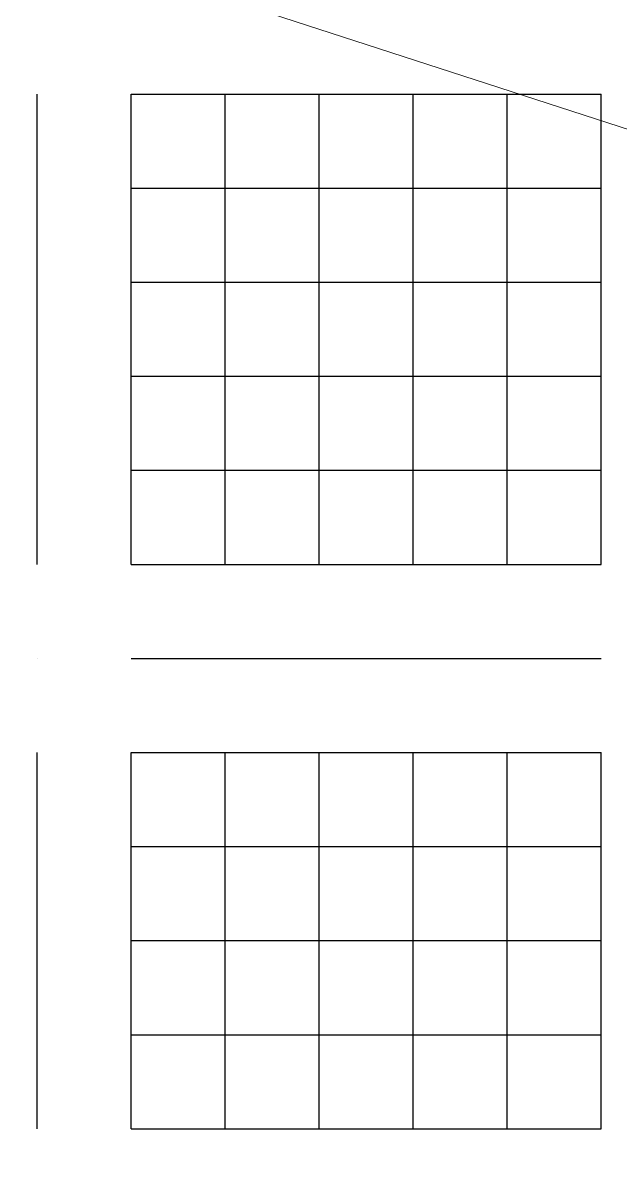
# Model space of a CAD drawing. Header units: millimetres. Extents: x 6 to 745025, y -1528 to 119936.
# Drawn here: x 184.158 to 184.427, y 109.807 to 110.324 of the extents above; entities that cross this region are included whole.
import ezdxf

# ---------------------------------------------------------------- set-up
doc = ezdxf.new("R2010")
doc.units = ezdxf.units.MM
doc.header["$MEASUREMENT"] = 0
doc.layers.get('0').update_dxf_attribs({"linetype": 'CONTINUOUS'})

msp = doc.modelspace()

# ---------------------------------------------------------------- linework, layer by layer
at = {"color": 0, "linetype": 'Continuous', "lineweight": 25, "true_color": 0x000005}
for p, q in [((184.16411, 110.29244), (184.16411, 110.29244)), ((184.16411, 110.29244), (184.16411, 110.29244)), ((184.16411, 110.29244), (184.16411, 110.29244)), ((184.16411, 110.29244), (184.16411, 110.29244)), ((184.16411, 110.29244), (184.16411, 110.29244)), ((184.16411, 110.29244), (184.16411, 110.29244)), ((184.16411, 110.29244), (184.16411, 110.29244)), ((184.16411, 110.25011), (184.16411, 110.25011)), ((184.16411, 110.25011), (184.16411, 110.25011)), ((184.16411, 110.25011), (184.16411, 110.25011)), ((184.16411, 110.25011), (184.16411, 110.25011)), ((184.16411, 110.25011), (184.16411, 110.25011)), ((184.16411, 110.25011), (184.16411, 110.25011)), ((184.16411, 110.25011), (184.16411, 110.25011)), ((184.16411, 110.20778), (184.16411, 110.20778)), ((184.16411, 110.20778), (184.16411, 110.20778)), ((184.16411, 110.20778), (184.16411, 110.20778)), ((184.16411, 110.20778), (184.16411, 110.20778)), ((184.16411, 110.20778), (184.16411, 110.20778)), ((184.16411, 110.20778), (184.16411, 110.20778)), ((184.16411, 110.20778), (184.16411, 110.20778)), ((184.16411, 110.16544), (184.16411, 110.16544)), ((184.16411, 110.16544), (184.16411, 110.16544)), ((184.16411, 110.16544), (184.16411, 110.16544)), ((184.16411, 110.16544), (184.16411, 110.16544)), ((184.16411, 110.16544), (184.16411, 110.16544)), ((184.16411, 110.16544), (184.16411, 110.16544)), ((184.16411, 110.16544), (184.16411, 110.16544)), ((184.16411, 110.12311), (184.16411, 110.12311)), ((184.16411, 110.12311), (184.16411, 110.12311)), ((184.16411, 110.12311), (184.16411, 110.12311)), ((184.16411, 110.12311), (184.16411, 110.12311)), ((184.16411, 110.12311), (184.16411, 110.12311)), ((184.16411, 110.12311), (184.16411, 110.12311)), ((184.16411, 110.12311), (184.16411, 110.12311)), ((184.16411, 110.08078), (184.16411, 110.08078)), ((184.16411, 110.08078), (184.16411, 110.08078)), ((184.16411, 110.08078), (184.16411, 110.08078)), ((184.16411, 110.08078), (184.16411, 110.08078)), ((184.16411, 110.08078), (184.16411, 110.08078)), ((184.16411, 110.08078), (184.16411, 110.08078)), ((184.16411, 110.08078), (184.16411, 110.08078)), ((184.16411, 110.08078), (184.16411, 110.08078)), ((184.16411, 110.03844), (184.16411, 110.03844)), ((184.16411, 110.03844), (184.16411, 110.03844)), ((184.16411, 110.03844), (184.16411, 110.03844)), ((184.16411, 110.03844), (184.16411, 110.03844)), ((184.16411, 110.03844), (184.16411, 110.03844)), ((184.16411, 110.03844), (184.16411, 110.03844)), ((184.16411, 110.03844), (184.16411, 110.03844)), ((184.16411, 110.03844), (184.16411, 110.03844)), ((184.16411, 110.03844), (184.16411, 110.03844)), ((184.16411, 110.03844), (184.16411, 110.03844)), ((184.16411, 110.03844), (184.16411, 110.03844)), ((184.16411, 110.03844), (184.16411, 110.03844)), ((184.16411, 110.03844), (184.16411, 110.03844)), ((184.16411, 110.03844), (184.16411, 110.03844)), ((184.20644, 110.03844), (184.20644, 110.03844)), ((184.20644, 110.03844), (184.20644, 110.03844)), ((184.20644, 110.03844), (184.20644, 110.03844)), ((184.20644, 110.03844), (184.20644, 110.03844)), ((184.20644, 110.03844), (184.20644, 110.03844)), ((184.20644, 110.03844), (184.20644, 110.03844)), ((184.20644, 110.03844), (184.20644, 110.03844)), ((184.20644, 110.03844), (184.20644, 110.03844)), ((184.24877, 110.03844), (184.24877, 110.03844)), ((184.24877, 110.03844), (184.24877, 110.03844)), ((184.24877, 110.03844), (184.24877, 110.03844)), ((184.24877, 110.03844), (184.24877, 110.03844)), ((184.24877, 110.03844), (184.24877, 110.03844)), ((184.24877, 110.03844), (184.24877, 110.03844)), ((184.24877, 110.03844), (184.24877, 110.03844)), ((184.29111, 110.03844), (184.29111, 110.03844)), ((184.29111, 110.03844), (184.29111, 110.03844)), ((184.29111, 110.03844), (184.29111, 110.03844)), ((184.29111, 110.03844), (184.29111, 110.03844)), ((184.29111, 110.03844), (184.29111, 110.03844)), ((184.29111, 110.03844), (184.29111, 110.03844)), ((184.29111, 110.03844), (184.29111, 110.03844)), ((184.33344, 110.03844), (184.33344, 110.03844)), ((184.33344, 110.03844), (184.33344, 110.03844)), ((184.33344, 110.03844), (184.33344, 110.03844)), ((184.33344, 110.03844), (184.33344, 110.03844)), ((184.33344, 110.03844), (184.33344, 110.03844)), ((184.33344, 110.03844), (184.33344, 110.03844)), ((184.33344, 110.03844), (184.33344, 110.03844)), ((184.37577, 110.03844), (184.37577, 110.03844)), ((184.37577, 110.03844), (184.37577, 110.03844)), ((184.37577, 110.03844), (184.37577, 110.03844)), ((184.37577, 110.03844), (184.37577, 110.03844)), ((184.37577, 110.03844), (184.37577, 110.03844)), ((184.37577, 110.03844), (184.37577, 110.03844)), ((184.37577, 110.03844), (184.37577, 110.03844)), ((184.41811, 110.03844), (184.41811, 110.03844)), ((184.41811, 110.03844), (184.41811, 110.03844)), ((184.41811, 110.03844), (184.41811, 110.03844)), ((184.41811, 110.03844), (184.41811, 110.03844)), ((184.41811, 110.03844), (184.41811, 110.03844)), ((184.41811, 110.03844), (184.41811, 110.03844)), ((184.41811, 110.03844), (184.41811, 110.03844)), ((184.16411, 109.99611), (184.16411, 109.99611)), ((184.16411, 109.99611), (184.16411, 109.99611)), ((184.16411, 109.99611), (184.16411, 109.99611)), ((184.16411, 109.99611), (184.16411, 109.99611)), ((184.16411, 109.99611), (184.16411, 109.99611)), ((184.16411, 109.99611), (184.16411, 109.99611)), ((184.16411, 109.99611), (184.16411, 109.99611)), ((184.16411, 109.95378), (184.16411, 109.95378)), ((184.16411, 109.95378), (184.16411, 109.95378)), ((184.16411, 109.95378), (184.16411, 109.95378)), ((184.16411, 109.95378), (184.16411, 109.95378)), ((184.16411, 109.95378), (184.16411, 109.95378)), ((184.16411, 109.95378), (184.16411, 109.95378)), ((184.16411, 109.95378), (184.16411, 109.95378)), ((184.16411, 109.91144), (184.16411, 109.91144)), ((184.16411, 109.91144), (184.16411, 109.91144)), ((184.16411, 109.91144), (184.16411, 109.91144)), ((184.16411, 109.91144), (184.16411, 109.91144)), ((184.16411, 109.91144), (184.16411, 109.91144)), ((184.16411, 109.91144), (184.16411, 109.91144)), ((184.16411, 109.91144), (184.16411, 109.91144)), ((184.16411, 109.86911), (184.16411, 109.86911)), ((184.16411, 109.86911), (184.16411, 109.86911)), ((184.16411, 109.86911), (184.16411, 109.86911)), ((184.16411, 109.86911), (184.16411, 109.86911)), ((184.16411, 109.86911), (184.16411, 109.86911)), ((184.16411, 109.86911), (184.16411, 109.86911)), ((184.16411, 109.86911), (184.16411, 109.86911)), ((184.16411, 109.82678), (184.16411, 109.82678)), ((184.16411, 109.82678), (184.16411, 109.82678)), ((184.16411, 109.82678), (184.16411, 109.82678)), ((184.16411, 109.82678), (184.16411, 109.82678)), ((184.16411, 109.82678), (184.16411, 109.82678)), ((184.16411, 109.82678), (184.16411, 109.82678)), ((184.16411, 109.82678), (184.16411, 109.82678)), ((184.16411, 109.82678), (184.16411, 109.82678))]:
    msp.add_line(p, q, dxfattribs=at)
at = {"color": 0, "linetype": 'Continuous', "lineweight": 18, "true_color": 0x000003}
msp.add_lwpolyline([(182.68244, 108.89544), (185.68811, 109.86911), (182.68244, 110.84278)], dxfattribs=at)
at = {"color": 0, "linetype": 'Continuous', "lineweight": 25, "true_color": 0x000005}
for points in [[(184.16411, 110.08078), (184.16411, 110.12311), (184.16411, 110.16544), (184.16411, 110.20778), (184.16411, 110.25011), (184.16411, 110.29244)], [(184.16411, 110.08078), (184.16411, 110.12311), (184.16411, 110.16544), (184.16411, 110.20778), (184.16411, 110.25011), (184.16411, 110.29244)], [(184.16411, 110.08078), (184.16411, 110.12311), (184.16411, 110.16544), (184.16411, 110.20778), (184.16411, 110.25011), (184.16411, 110.29244)], [(184.16411, 110.08078), (184.16411, 110.12311), (184.16411, 110.16544), (184.16411, 110.20778), (184.16411, 110.25011), (184.16411, 110.29244)], [(184.16411, 110.08078), (184.16411, 110.12311), (184.16411, 110.16544), (184.16411, 110.20778), (184.16411, 110.25011), (184.16411, 110.29244)], [(184.16411, 110.08078), (184.16411, 110.12311), (184.16411, 110.16544), (184.16411, 110.20778), (184.16411, 110.25011), (184.16411, 110.29244)], [(184.16411, 110.08078), (184.16411, 110.12311), (184.16411, 110.16544), (184.16411, 110.20778), (184.16411, 110.25011), (184.16411, 110.29244)], [(184.20644, 110.29244), (184.24877, 110.29244), (184.29111, 110.29244), (184.33344, 110.29244), (184.37577, 110.29244)], [(184.20644, 110.29244), (184.24877, 110.29244), (184.29111, 110.29244), (184.33344, 110.29244), (184.37577, 110.29244)], [(184.20644, 110.29244), (184.24877, 110.29244), (184.29111, 110.29244), (184.33344, 110.29244), (184.37577, 110.29244), (184.41811, 110.29244)], [(184.20644, 110.29244), (184.24877, 110.29244), (184.29111, 110.29244), (184.33344, 110.29244), (184.37577, 110.29244), (184.41811, 110.29244)], [(184.20644, 110.29244), (184.24877, 110.29244), (184.29111, 110.29244), (184.33344, 110.29244), (184.37577, 110.29244), (184.41811, 110.29244)], [(184.20644, 110.29244), (184.24877, 110.29244), (184.29111, 110.29244), (184.33344, 110.29244), (184.37577, 110.29244), (184.41811, 110.29244)], [(184.20644, 110.29244), (184.24877, 110.29244), (184.29111, 110.29244), (184.33344, 110.29244), (184.37577, 110.29244), (184.41811, 110.29244)], [(184.20644, 110.08078), (184.20644, 110.12311), (184.20644, 110.16544), (184.20644, 110.20778), (184.20644, 110.25011), (184.20644, 110.29244)], [(184.20644, 110.08078), (184.20644, 110.12311), (184.20644, 110.16544), (184.20644, 110.20778), (184.20644, 110.25011), (184.20644, 110.29244)], [(184.20644, 110.08078), (184.20644, 110.12311), (184.20644, 110.16544), (184.20644, 110.20778), (184.20644, 110.25011), (184.20644, 110.29244)], [(184.20644, 110.08078), (184.20644, 110.12311), (184.20644, 110.16544), (184.20644, 110.20778), (184.20644, 110.25011), (184.20644, 110.29244)], [(184.20644, 110.08078), (184.20644, 110.12311), (184.20644, 110.16544), (184.20644, 110.20778), (184.20644, 110.25011), (184.20644, 110.29244)], [(184.20644, 110.08078), (184.20644, 110.12311), (184.20644, 110.16544), (184.20644, 110.20778), (184.20644, 110.25011), (184.20644, 110.29244)], [(184.20644, 110.08078), (184.20644, 110.12311), (184.20644, 110.16544), (184.20644, 110.20778), (184.20644, 110.25011), (184.20644, 110.29244)], [(184.20644, 110.08078), (184.20644, 110.12311), (184.20644, 110.16544), (184.20644, 110.20778), (184.20644, 110.25011), (184.20644, 110.29244)], [(184.24877, 110.08078), (184.24877, 110.12311), (184.24877, 110.16544), (184.24877, 110.20778), (184.24877, 110.25011), (184.24877, 110.29244)], [(184.24877, 110.08078), (184.24877, 110.12311), (184.24877, 110.16544), (184.24877, 110.20778), (184.24877, 110.25011), (184.24877, 110.29244)], [(184.24877, 110.08078), (184.24877, 110.12311), (184.24877, 110.16544), (184.24877, 110.20778), (184.24877, 110.25011), (184.24877, 110.29244)], [(184.24877, 110.08078), (184.24877, 110.12311), (184.24877, 110.16544), (184.24877, 110.20778), (184.24877, 110.25011), (184.24877, 110.29244)], [(184.24877, 110.08078), (184.24877, 110.12311), (184.24877, 110.16544), (184.24877, 110.20778), (184.24877, 110.25011), (184.24877, 110.29244)], [(184.24877, 110.08078), (184.24877, 110.12311), (184.24877, 110.16544), (184.24877, 110.20778), (184.24877, 110.25011), (184.24877, 110.29244)], [(184.24877, 110.08078), (184.24877, 110.12311), (184.24877, 110.16544), (184.24877, 110.20778), (184.24877, 110.25011), (184.24877, 110.29244)], [(184.29111, 110.08078), (184.29111, 110.12311), (184.29111, 110.16544), (184.29111, 110.20778), (184.29111, 110.25011), (184.29111, 110.29244)], [(184.29111, 110.08078), (184.29111, 110.12311), (184.29111, 110.16544), (184.29111, 110.20778), (184.29111, 110.25011), (184.29111, 110.29244)], [(184.29111, 110.08078), (184.29111, 110.12311), (184.29111, 110.16544), (184.29111, 110.20778), (184.29111, 110.25011), (184.29111, 110.29244)], [(184.29111, 110.08078), (184.29111, 110.12311), (184.29111, 110.16544), (184.29111, 110.20778), (184.29111, 110.25011), (184.29111, 110.29244)], [(184.29111, 110.08078), (184.29111, 110.12311), (184.29111, 110.16544), (184.29111, 110.20778), (184.29111, 110.25011), (184.29111, 110.29244)], [(184.29111, 110.08078), (184.29111, 110.12311), (184.29111, 110.16544), (184.29111, 110.20778), (184.29111, 110.25011), (184.29111, 110.29244)], [(184.29111, 110.08078), (184.29111, 110.12311), (184.29111, 110.16544), (184.29111, 110.20778), (184.29111, 110.25011), (184.29111, 110.29244)], [(184.33344, 110.08078), (184.33344, 110.12311), (184.33344, 110.16544), (184.33344, 110.20778), (184.33344, 110.25011), (184.33344, 110.29244)], [(184.33344, 110.08078), (184.33344, 110.12311), (184.33344, 110.16544), (184.33344, 110.20778), (184.33344, 110.25011), (184.33344, 110.29244)], [(184.33344, 110.08078), (184.33344, 110.12311), (184.33344, 110.16544), (184.33344, 110.20778), (184.33344, 110.25011), (184.33344, 110.29244)], [(184.33344, 110.08078), (184.33344, 110.12311), (184.33344, 110.16544), (184.33344, 110.20778), (184.33344, 110.25011), (184.33344, 110.29244)], [(184.33344, 110.08078), (184.33344, 110.12311), (184.33344, 110.16544), (184.33344, 110.20778), (184.33344, 110.25011), (184.33344, 110.29244)], [(184.33344, 110.08078), (184.33344, 110.12311), (184.33344, 110.16544), (184.33344, 110.20778), (184.33344, 110.25011), (184.33344, 110.29244)], [(184.33344, 110.08078), (184.33344, 110.12311), (184.33344, 110.16544), (184.33344, 110.20778), (184.33344, 110.25011), (184.33344, 110.29244)], [(184.37577, 110.08078), (184.37577, 110.12311), (184.37577, 110.16544), (184.37577, 110.20778), (184.37577, 110.25011), (184.37577, 110.29244)], [(184.37577, 110.08078), (184.37577, 110.12311), (184.37577, 110.16544), (184.37577, 110.20778), (184.37577, 110.25011), (184.37577, 110.29244)], [(184.37577, 110.08078), (184.37577, 110.12311), (184.37577, 110.16544), (184.37577, 110.20778), (184.37577, 110.25011), (184.37577, 110.29244)], [(184.37577, 110.08078), (184.37577, 110.12311), (184.37577, 110.16544), (184.37577, 110.20778), (184.37577, 110.25011), (184.37577, 110.29244)], [(184.37577, 110.08078), (184.37577, 110.12311), (184.37577, 110.16544), (184.37577, 110.20778), (184.37577, 110.25011), (184.37577, 110.29244)], [(184.37577, 110.08078), (184.37577, 110.12311), (184.37577, 110.16544), (184.37577, 110.20778), (184.37577, 110.25011), (184.37577, 110.29244)], [(184.37577, 110.08078), (184.37577, 110.12311), (184.37577, 110.16544), (184.37577, 110.20778), (184.37577, 110.25011), (184.37577, 110.29244)], [(184.41811, 110.08078), (184.41811, 110.12311), (184.41811, 110.16544), (184.41811, 110.20778), (184.41811, 110.25011), (184.41811, 110.29244)], [(184.41811, 110.08078), (184.41811, 110.12311), (184.41811, 110.16544), (184.41811, 110.20778), (184.41811, 110.25011), (184.41811, 110.29244)], [(184.41811, 110.08078), (184.41811, 110.12311), (184.41811, 110.16544), (184.41811, 110.20778), (184.41811, 110.25011), (184.41811, 110.29244)], [(184.41811, 110.08078), (184.41811, 110.12311), (184.41811, 110.16544), (184.41811, 110.20778), (184.41811, 110.25011), (184.41811, 110.29244)], [(184.41811, 110.08078), (184.41811, 110.12311), (184.41811, 110.16544), (184.41811, 110.20778), (184.41811, 110.25011), (184.41811, 110.29244)], [(184.41811, 110.08078), (184.41811, 110.12311), (184.41811, 110.16544), (184.41811, 110.20778), (184.41811, 110.25011), (184.41811, 110.29244)], [(184.41811, 110.08078), (184.41811, 110.12311), (184.41811, 110.16544), (184.41811, 110.20778), (184.41811, 110.25011), (184.41811, 110.29244)], [(184.20644, 110.25011), (184.24877, 110.25011), (184.29111, 110.25011), (184.33344, 110.25011), (184.37577, 110.25011), (184.41811, 110.25011)], [(184.20644, 110.25011), (184.24877, 110.25011), (184.29111, 110.25011), (184.33344, 110.25011), (184.37577, 110.25011), (184.41811, 110.25011)], [(184.20644, 110.25011), (184.24877, 110.25011), (184.29111, 110.25011), (184.33344, 110.25011), (184.37577, 110.25011), (184.41811, 110.25011)], [(184.20644, 110.25011), (184.24877, 110.25011), (184.29111, 110.25011), (184.33344, 110.25011), (184.37577, 110.25011), (184.41811, 110.25011)], [(184.20644, 110.25011), (184.24877, 110.25011), (184.29111, 110.25011), (184.33344, 110.25011), (184.37577, 110.25011), (184.41811, 110.25011)], [(184.20644, 110.25011), (184.24877, 110.25011), (184.29111, 110.25011), (184.33344, 110.25011), (184.37577, 110.25011), (184.41811, 110.25011)], [(184.20644, 110.25011), (184.24877, 110.25011), (184.29111, 110.25011), (184.33344, 110.25011), (184.37577, 110.25011), (184.41811, 110.25011)], [(184.20644, 110.20778), (184.24877, 110.20778), (184.29111, 110.20778), (184.33344, 110.20778), (184.37577, 110.20778), (184.41811, 110.20778)], [(184.20644, 110.20778), (184.24877, 110.20778), (184.29111, 110.20778), (184.33344, 110.20778), (184.37577, 110.20778), (184.41811, 110.20778)], [(184.20644, 110.20778), (184.24877, 110.20778), (184.29111, 110.20778), (184.33344, 110.20778), (184.37577, 110.20778), (184.41811, 110.20778)], [(184.20644, 110.20778), (184.24877, 110.20778), (184.29111, 110.20778), (184.33344, 110.20778), (184.37577, 110.20778), (184.41811, 110.20778)], [(184.20644, 110.20778), (184.24877, 110.20778), (184.29111, 110.20778), (184.33344, 110.20778), (184.37577, 110.20778), (184.41811, 110.20778)], [(184.20644, 110.20778), (184.24877, 110.20778), (184.29111, 110.20778), (184.33344, 110.20778), (184.37577, 110.20778), (184.41811, 110.20778)], [(184.20644, 110.20778), (184.24877, 110.20778), (184.29111, 110.20778), (184.33344, 110.20778), (184.37577, 110.20778), (184.41811, 110.20778)], [(184.20644, 110.16544), (184.24877, 110.16544), (184.29111, 110.16544), (184.33344, 110.16544), (184.37577, 110.16544), (184.41811, 110.16544)], [(184.20644, 110.16544), (184.24877, 110.16544), (184.29111, 110.16544), (184.33344, 110.16544), (184.37577, 110.16544), (184.41811, 110.16544)], [(184.20644, 110.16544), (184.24877, 110.16544), (184.29111, 110.16544), (184.33344, 110.16544), (184.37577, 110.16544), (184.41811, 110.16544)], [(184.20644, 110.16544), (184.24877, 110.16544), (184.29111, 110.16544), (184.33344, 110.16544), (184.37577, 110.16544), (184.41811, 110.16544)], [(184.20644, 110.16544), (184.24877, 110.16544), (184.29111, 110.16544), (184.33344, 110.16544), (184.37577, 110.16544), (184.41811, 110.16544)], [(184.20644, 110.16544), (184.24877, 110.16544), (184.29111, 110.16544), (184.33344, 110.16544), (184.37577, 110.16544), (184.41811, 110.16544)], [(184.20644, 110.16544), (184.24877, 110.16544), (184.29111, 110.16544), (184.33344, 110.16544), (184.37577, 110.16544), (184.41811, 110.16544)], [(184.20644, 110.12311), (184.24877, 110.12311), (184.29111, 110.12311), (184.33344, 110.12311), (184.37577, 110.12311), (184.41811, 110.12311)], [(184.20644, 110.12311), (184.24877, 110.12311), (184.29111, 110.12311), (184.33344, 110.12311), (184.37577, 110.12311), (184.41811, 110.12311)], [(184.20644, 110.12311), (184.24877, 110.12311), (184.29111, 110.12311), (184.33344, 110.12311), (184.37577, 110.12311), (184.41811, 110.12311)], [(184.20644, 110.12311), (184.24877, 110.12311), (184.29111, 110.12311), (184.33344, 110.12311), (184.37577, 110.12311), (184.41811, 110.12311)], [(184.20644, 110.12311), (184.24877, 110.12311), (184.29111, 110.12311), (184.33344, 110.12311), (184.37577, 110.12311), (184.41811, 110.12311)], [(184.20644, 110.12311), (184.24877, 110.12311), (184.29111, 110.12311), (184.33344, 110.12311), (184.37577, 110.12311), (184.41811, 110.12311)], [(184.20644, 110.12311), (184.24877, 110.12311), (184.29111, 110.12311), (184.33344, 110.12311), (184.37577, 110.12311), (184.41811, 110.12311)], [(184.20644, 110.08078), (184.24877, 110.08078), (184.29111, 110.08078), (184.33344, 110.08078), (184.37577, 110.08078), (184.41811, 110.08078)], [(184.20644, 110.08078), (184.24877, 110.08078), (184.29111, 110.08078), (184.33344, 110.08078), (184.37577, 110.08078), (184.41811, 110.08078)], [(184.20644, 110.08078), (184.24877, 110.08078), (184.29111, 110.08078), (184.33344, 110.08078), (184.37577, 110.08078), (184.41811, 110.08078)], [(184.20644, 110.08078), (184.24877, 110.08078), (184.29111, 110.08078), (184.33344, 110.08078), (184.37577, 110.08078), (184.41811, 110.08078)], [(184.20644, 110.08078), (184.24877, 110.08078), (184.29111, 110.08078), (184.33344, 110.08078), (184.37577, 110.08078), (184.41811, 110.08078)], [(184.20644, 110.08078), (184.24877, 110.08078), (184.29111, 110.08078), (184.33344, 110.08078), (184.37577, 110.08078), (184.41811, 110.08078)], [(184.20644, 110.08078), (184.24877, 110.08078), (184.29111, 110.08078), (184.33344, 110.08078), (184.37577, 110.08078), (184.41811, 110.08078)], [(184.20644, 110.08078), (184.24877, 110.08078), (184.29111, 110.08078), (184.33344, 110.08078), (184.37577, 110.08078), (184.41811, 110.08078)], [(184.20644, 110.03844), (184.24877, 110.03844), (184.29111, 110.03844), (184.33344, 110.03844), (184.37577, 110.03844), (184.41811, 110.03844)], [(184.20644, 110.03844), (184.24877, 110.03844), (184.29111, 110.03844), (184.33344, 110.03844), (184.37577, 110.03844), (184.41811, 110.03844)], [(184.20644, 110.03844), (184.24877, 110.03844), (184.29111, 110.03844), (184.33344, 110.03844), (184.37577, 110.03844), (184.41811, 110.03844)], [(184.20644, 110.03844), (184.24877, 110.03844), (184.29111, 110.03844), (184.33344, 110.03844), (184.37577, 110.03844), (184.41811, 110.03844)], [(184.20644, 110.03844), (184.24877, 110.03844), (184.29111, 110.03844), (184.33344, 110.03844), (184.37577, 110.03844), (184.41811, 110.03844)], [(184.20644, 110.03844), (184.24877, 110.03844), (184.29111, 110.03844), (184.33344, 110.03844), (184.37577, 110.03844), (184.41811, 110.03844)], [(184.20644, 110.03844), (184.24877, 110.03844), (184.29111, 110.03844), (184.33344, 110.03844), (184.37577, 110.03844), (184.41811, 110.03844)], [(184.16411, 109.82678), (184.16411, 109.86911), (184.16411, 109.91144), (184.16411, 109.95378), (184.16411, 109.99611)], [(184.16411, 109.82678), (184.16411, 109.86911), (184.16411, 109.91144), (184.16411, 109.95378), (184.16411, 109.99611)], [(184.16411, 109.82678), (184.16411, 109.86911), (184.16411, 109.91144), (184.16411, 109.95378), (184.16411, 109.99611)], [(184.16411, 109.82678), (184.16411, 109.86911), (184.16411, 109.91144), (184.16411, 109.95378), (184.16411, 109.99611)], [(184.16411, 109.82678), (184.16411, 109.86911), (184.16411, 109.91144), (184.16411, 109.95378), (184.16411, 109.99611)], [(184.16411, 109.82678), (184.16411, 109.86911), (184.16411, 109.91144), (184.16411, 109.95378), (184.16411, 109.99611)], [(184.16411, 109.82678), (184.16411, 109.86911), (184.16411, 109.91144), (184.16411, 109.95378), (184.16411, 109.99611)], [(184.20644, 109.99611), (184.24877, 109.99611), (184.29111, 109.99611), (184.33344, 109.99611), (184.37577, 109.99611), (184.41811, 109.99611)], [(184.20644, 109.99611), (184.24877, 109.99611), (184.29111, 109.99611), (184.33344, 109.99611), (184.37577, 109.99611), (184.41811, 109.99611)], [(184.20644, 109.99611), (184.24877, 109.99611), (184.29111, 109.99611), (184.33344, 109.99611), (184.37577, 109.99611), (184.41811, 109.99611)], [(184.20644, 109.99611), (184.24877, 109.99611), (184.29111, 109.99611), (184.33344, 109.99611), (184.37577, 109.99611), (184.41811, 109.99611)], [(184.20644, 109.99611), (184.24877, 109.99611), (184.29111, 109.99611), (184.33344, 109.99611), (184.37577, 109.99611), (184.41811, 109.99611)], [(184.20644, 109.99611), (184.24877, 109.99611), (184.29111, 109.99611), (184.33344, 109.99611), (184.37577, 109.99611), (184.41811, 109.99611)], [(184.20644, 109.99611), (184.24877, 109.99611), (184.29111, 109.99611), (184.33344, 109.99611), (184.37577, 109.99611), (184.41811, 109.99611)], [(184.20644, 109.82678), (184.20644, 109.86911), (184.20644, 109.91144), (184.20644, 109.95378), (184.20644, 109.99611)], [(184.20644, 109.82678), (184.20644, 109.86911), (184.20644, 109.91144), (184.20644, 109.95378), (184.20644, 109.99611)], [(184.20644, 109.82678), (184.20644, 109.86911), (184.20644, 109.91144), (184.20644, 109.95378), (184.20644, 109.99611)], [(184.20644, 109.82678), (184.20644, 109.86911), (184.20644, 109.91144), (184.20644, 109.95378), (184.20644, 109.99611)], [(184.20644, 109.82678), (184.20644, 109.86911), (184.20644, 109.91144), (184.20644, 109.95378), (184.20644, 109.99611)], [(184.20644, 109.82678), (184.20644, 109.86911), (184.20644, 109.91144), (184.20644, 109.95378), (184.20644, 109.99611)], [(184.20644, 109.82678), (184.20644, 109.86911), (184.20644, 109.91144), (184.20644, 109.95378), (184.20644, 109.99611)], [(184.20644, 109.82678), (184.20644, 109.86911), (184.20644, 109.91144), (184.20644, 109.95378), (184.20644, 109.99611)], [(184.24877, 109.82678), (184.24877, 109.86911), (184.24877, 109.91144), (184.24877, 109.95378), (184.24877, 109.99611)], [(184.24877, 109.82678), (184.24877, 109.86911), (184.24877, 109.91144), (184.24877, 109.95378), (184.24877, 109.99611)], [(184.24877, 109.82678), (184.24877, 109.86911), (184.24877, 109.91144), (184.24877, 109.95378), (184.24877, 109.99611)], [(184.24877, 109.82678), (184.24877, 109.86911), (184.24877, 109.91144), (184.24877, 109.95378), (184.24877, 109.99611)], [(184.24877, 109.82678), (184.24877, 109.86911), (184.24877, 109.91144), (184.24877, 109.95378), (184.24877, 109.99611)], [(184.24877, 109.82678), (184.24877, 109.86911), (184.24877, 109.91144), (184.24877, 109.95378), (184.24877, 109.99611)], [(184.24877, 109.82678), (184.24877, 109.86911), (184.24877, 109.91144), (184.24877, 109.95378), (184.24877, 109.99611)], [(184.29111, 109.82678), (184.29111, 109.86911), (184.29111, 109.91144), (184.29111, 109.95378), (184.29111, 109.99611)], [(184.29111, 109.82678), (184.29111, 109.86911), (184.29111, 109.91144), (184.29111, 109.95378), (184.29111, 109.99611)], [(184.29111, 109.82678), (184.29111, 109.86911), (184.29111, 109.91144), (184.29111, 109.95378), (184.29111, 109.99611)], [(184.29111, 109.82678), (184.29111, 109.86911), (184.29111, 109.91144), (184.29111, 109.95378), (184.29111, 109.99611)], [(184.29111, 109.82678), (184.29111, 109.86911), (184.29111, 109.91144), (184.29111, 109.95378), (184.29111, 109.99611)], [(184.29111, 109.82678), (184.29111, 109.86911), (184.29111, 109.91144), (184.29111, 109.95378), (184.29111, 109.99611)], [(184.29111, 109.82678), (184.29111, 109.86911), (184.29111, 109.91144), (184.29111, 109.95378), (184.29111, 109.99611)], [(184.33344, 109.82678), (184.33344, 109.86911), (184.33344, 109.91144), (184.33344, 109.95378), (184.33344, 109.99611)], [(184.33344, 109.82678), (184.33344, 109.86911), (184.33344, 109.91144), (184.33344, 109.95378), (184.33344, 109.99611)], [(184.33344, 109.82678), (184.33344, 109.86911), (184.33344, 109.91144), (184.33344, 109.95378), (184.33344, 109.99611)], [(184.33344, 109.82678), (184.33344, 109.86911), (184.33344, 109.91144), (184.33344, 109.95378), (184.33344, 109.99611)], [(184.33344, 109.82678), (184.33344, 109.86911), (184.33344, 109.91144), (184.33344, 109.95378), (184.33344, 109.99611)], [(184.33344, 109.82678), (184.33344, 109.86911), (184.33344, 109.91144), (184.33344, 109.95378), (184.33344, 109.99611)], [(184.33344, 109.82678), (184.33344, 109.86911), (184.33344, 109.91144), (184.33344, 109.95378), (184.33344, 109.99611)], [(184.37577, 109.82678), (184.37577, 109.86911), (184.37577, 109.91144), (184.37577, 109.95378), (184.37577, 109.99611)], [(184.37577, 109.82678), (184.37577, 109.86911), (184.37577, 109.91144), (184.37577, 109.95378), (184.37577, 109.99611)], [(184.37577, 109.82678), (184.37577, 109.86911), (184.37577, 109.91144), (184.37577, 109.95378), (184.37577, 109.99611)], [(184.37577, 109.82678), (184.37577, 109.86911), (184.37577, 109.91144), (184.37577, 109.95378), (184.37577, 109.99611)], [(184.37577, 109.82678), (184.37577, 109.86911), (184.37577, 109.91144), (184.37577, 109.95378), (184.37577, 109.99611)], [(184.37577, 109.82678), (184.37577, 109.86911), (184.37577, 109.91144), (184.37577, 109.95378), (184.37577, 109.99611)], [(184.37577, 109.82678), (184.37577, 109.86911), (184.37577, 109.91144), (184.37577, 109.95378), (184.37577, 109.99611)], [(184.41811, 109.82678), (184.41811, 109.86911), (184.41811, 109.91144), (184.41811, 109.95378), (184.41811, 109.99611)], [(184.41811, 109.82678), (184.41811, 109.86911), (184.41811, 109.91144), (184.41811, 109.95378), (184.41811, 109.99611)], [(184.41811, 109.82678), (184.41811, 109.86911), (184.41811, 109.91144), (184.41811, 109.95378), (184.41811, 109.99611)], [(184.41811, 109.82678), (184.41811, 109.86911), (184.41811, 109.91144), (184.41811, 109.95378), (184.41811, 109.99611)], [(184.41811, 109.82678), (184.41811, 109.86911), (184.41811, 109.91144), (184.41811, 109.95378), (184.41811, 109.99611)], [(184.41811, 109.82678), (184.41811, 109.86911), (184.41811, 109.91144), (184.41811, 109.95378), (184.41811, 109.99611)], [(184.41811, 109.82678), (184.41811, 109.86911), (184.41811, 109.91144), (184.41811, 109.95378), (184.41811, 109.99611)], [(184.20644, 109.95378), (184.24877, 109.95378), (184.29111, 109.95378), (184.33344, 109.95378), (184.37577, 109.95378), (184.41811, 109.95378)], [(184.20644, 109.95378), (184.24877, 109.95378), (184.29111, 109.95378), (184.33344, 109.95378), (184.37577, 109.95378), (184.41811, 109.95378)], [(184.20644, 109.95378), (184.24877, 109.95378), (184.29111, 109.95378), (184.33344, 109.95378), (184.37577, 109.95378), (184.41811, 109.95378)], [(184.20644, 109.95378), (184.24877, 109.95378), (184.29111, 109.95378), (184.33344, 109.95378), (184.37577, 109.95378), (184.41811, 109.95378)], [(184.20644, 109.95378), (184.24877, 109.95378), (184.29111, 109.95378), (184.33344, 109.95378), (184.37577, 109.95378), (184.41811, 109.95378)], [(184.20644, 109.95378), (184.24877, 109.95378), (184.29111, 109.95378), (184.33344, 109.95378), (184.37577, 109.95378), (184.41811, 109.95378)], [(184.20644, 109.95378), (184.24877, 109.95378), (184.29111, 109.95378), (184.33344, 109.95378), (184.37577, 109.95378), (184.41811, 109.95378)], [(184.20644, 109.91144), (184.24877, 109.91144), (184.29111, 109.91144), (184.33344, 109.91144), (184.37577, 109.91144), (184.41811, 109.91144)], [(184.20644, 109.91144), (184.24877, 109.91144), (184.29111, 109.91144), (184.33344, 109.91144), (184.37577, 109.91144), (184.41811, 109.91144)], [(184.20644, 109.91144), (184.24877, 109.91144), (184.29111, 109.91144), (184.33344, 109.91144), (184.37577, 109.91144), (184.41811, 109.91144)], [(184.20644, 109.91144), (184.24877, 109.91144), (184.29111, 109.91144), (184.33344, 109.91144), (184.37577, 109.91144), (184.41811, 109.91144)], [(184.20644, 109.91144), (184.24877, 109.91144), (184.29111, 109.91144), (184.33344, 109.91144), (184.37577, 109.91144), (184.41811, 109.91144)], [(184.20644, 109.91144), (184.24877, 109.91144), (184.29111, 109.91144), (184.33344, 109.91144), (184.37577, 109.91144), (184.41811, 109.91144)], [(184.20644, 109.91144), (184.24877, 109.91144), (184.29111, 109.91144), (184.33344, 109.91144), (184.37577, 109.91144), (184.41811, 109.91144)], [(184.20644, 109.86911), (184.24877, 109.86911), (184.29111, 109.86911), (184.33344, 109.86911), (184.37577, 109.86911), (184.41811, 109.86911)], [(184.20644, 109.86911), (184.24877, 109.86911), (184.29111, 109.86911), (184.33344, 109.86911), (184.37577, 109.86911), (184.41811, 109.86911)], [(184.20644, 109.86911), (184.24877, 109.86911), (184.29111, 109.86911), (184.33344, 109.86911), (184.37577, 109.86911), (184.41811, 109.86911)], [(184.20644, 109.86911), (184.24877, 109.86911), (184.29111, 109.86911), (184.33344, 109.86911), (184.37577, 109.86911), (184.41811, 109.86911)], [(184.20644, 109.86911), (184.24877, 109.86911), (184.29111, 109.86911), (184.33344, 109.86911), (184.37577, 109.86911), (184.41811, 109.86911)], [(184.20644, 109.86911), (184.24877, 109.86911), (184.29111, 109.86911), (184.33344, 109.86911), (184.37577, 109.86911), (184.41811, 109.86911)], [(184.20644, 109.86911), (184.24877, 109.86911), (184.29111, 109.86911), (184.33344, 109.86911), (184.37577, 109.86911), (184.41811, 109.86911)], [(184.20644, 109.82678), (184.24877, 109.82678), (184.29111, 109.82678), (184.33344, 109.82678), (184.37577, 109.82678), (184.41811, 109.82678)], [(184.20644, 109.82678), (184.24877, 109.82678), (184.29111, 109.82678), (184.33344, 109.82678), (184.37577, 109.82678), (184.41811, 109.82678)], [(184.20644, 109.82678), (184.24877, 109.82678), (184.29111, 109.82678), (184.33344, 109.82678), (184.37577, 109.82678), (184.41811, 109.82678)], [(184.20644, 109.82678), (184.24877, 109.82678), (184.29111, 109.82678), (184.33344, 109.82678), (184.37577, 109.82678), (184.41811, 109.82678)], [(184.20644, 109.82678), (184.24877, 109.82678), (184.29111, 109.82678), (184.33344, 109.82678), (184.37577, 109.82678), (184.41811, 109.82678)], [(184.20644, 109.82678), (184.24877, 109.82678), (184.29111, 109.82678), (184.33344, 109.82678), (184.37577, 109.82678), (184.41811, 109.82678)], [(184.20644, 109.82678), (184.24877, 109.82678), (184.29111, 109.82678), (184.33344, 109.82678), (184.37577, 109.82678), (184.41811, 109.82678)], [(184.20644, 109.82678), (184.24877, 109.82678), (184.29111, 109.82678), (184.33344, 109.82678), (184.37577, 109.82678), (184.41811, 109.82678)]]:
    msp.add_lwpolyline(points, dxfattribs=at)

doc.saveas('drawing.dxf')
